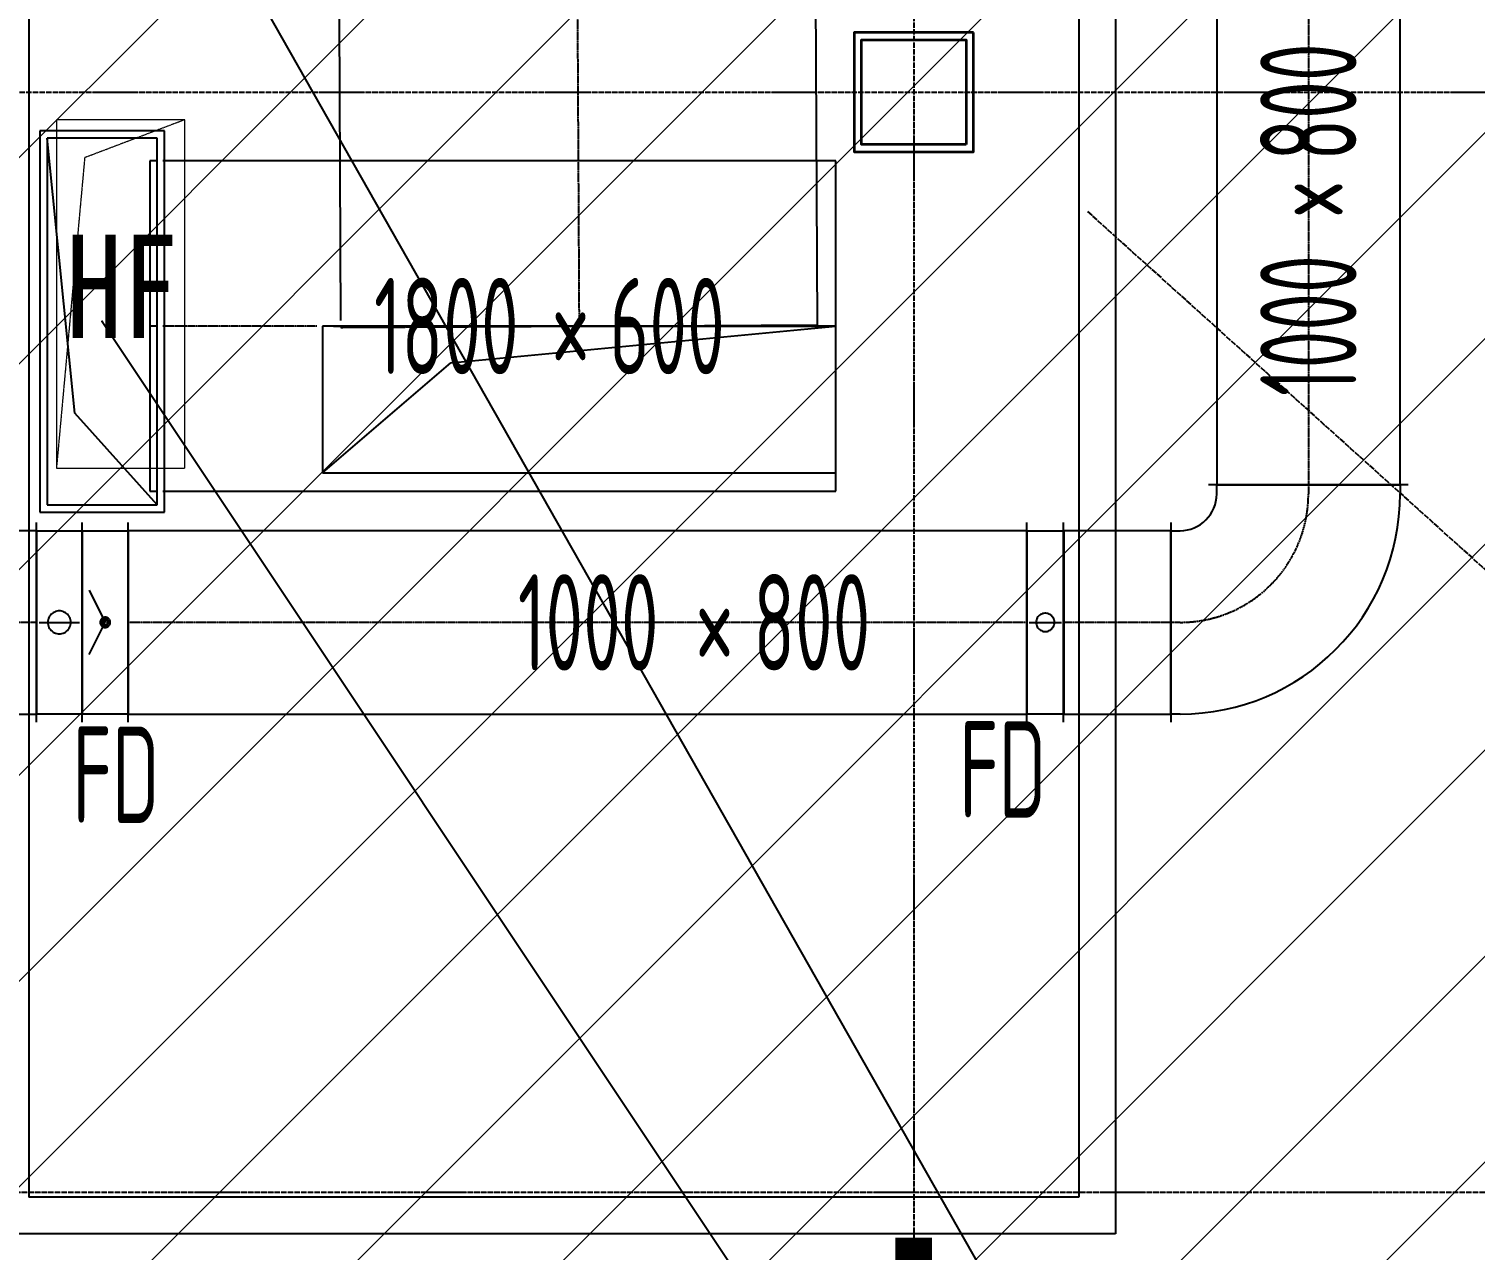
# Model space of a CAD drawing. Extents: x -20827274 to 1300756471, y -549375 to 3431892.
# Drawn here: x -27434 to -19548, y -361574 to -354915 of the extents above; entities that cross this region are included whole.
import ezdxf

# ---------------------------------------------------------------- set-up
doc = ezdxf.new("R2010")
doc.units = 0
doc.header["$LTSCALE"] = 10
for name, pattern in [('CENTER2', [1.125, 0.75, -0.125, 0.125, -0.125]), ('DASH', [0.35, 0.25, -0.1]), ('暖附图底图$0$DASH', [0.35, 0.25, -0.1]), ('暖附图底图$0$DOTE', [2.42, 2, -0.2, 0.02, -0.2])]:
    doc.linetypes.add(name, pattern=pattern)
for name, color, linetype in [('1-zs', 3, 'Continuous'), ('1-暖通标注', 4, 'Continuous'), ('1-标注暖通', 4, 'Continuous'), ('DUCT-回风标注', 3, 'Continuous'), ('DUCT-排风标注', 3, 'Continuous'), ('DUCT-排风法兰', 2, 'Continuous'), ('DUCT-排风阀门', 7, 'Continuous'), ('H-DUCT-回风中心线', 5, 'CENTER2'), ('H-DUCT-回风法兰', 2, 'Continuous'), ('H-DUCT-回风管', 6, 'Continuous'), ('H-DUCT-回风管立管', 6, 'Continuous'), ('H-DUCT-回风管端线', 2, 'Continuous'), ('H-DUCT-排风中心线', 5, 'CENTER2'), ('H-DUCT-排风管', 31, 'Continuous'), ('H-DUCT-排风管端线', 2, 'Continuous'), ('Hvac-Hide', 8, 'DASH'), ('暖附图底图$0$1-标注暖通', 8, 'Continuous'), ('暖附图底图$0$A-ROOM_NAME', 8, 'Continuous'), ('暖附图底图$0$A-WALL', 8, 'Continuous'), ('暖附图底图$0$DOTE', 8, 'Continuous')]:
    doc.layers.add(name, color=color, linetype=linetype)
for name, color, linetype, lineweight in [('F-非人防区', 105, 'Continuous', 15), ('暖附图底图$0$HOLE', 8, 'Continuous', 15), ('暖附图底图$0$钢柱', 8, 'Continuous', 35)]:
    doc.layers.add(name, color=color, linetype=linetype, lineweight=lineweight)
doc.styles.add('8B2_02', font='tssdeng.shx', dxfattribs={"width": 0.6, "bigfont": 'TSSDCHN.shx'})
doc.styles.add('暖附图底图$0$8B2_01', font='simhei.ttf', dxfattribs={"width": 0.8})

# ---------------------------------------------------------------- blocks, each defined once
blk = doc.blocks.new('暖附图底图$0$A$C00330F2E')
at = {"layer": '暖附图底图$0$钢柱', "color": 4, "lineweight": 35}
for points in [[(49775, -180000), (49125, -180000), (49125, -180650), (49775, -180650)], [(49735, -180610), (49165, -180610), (49165, -180040), (49735, -180040)]]:
    blk.add_lwpolyline(points, close=True, dxfattribs=at)
blk = doc.blocks.new('暖附图底图$0$AFSFCS')
at = {"layer": '暖附图底图$0$A-WALL'}
for p, q in [((-21508.6, -346285.4), (-21508.6, -361485.4)), ((-21708.6, -346485.4), (-21708.6, -361285.4)), ((-27433.6, -354835.4), (-27433.6, -358753.5)), ((-27433.6, -358753.5), (-27433.6, -361285.4)), ((-21708.6, -361285.4), (-27433.6, -361285.4)), ((-21508.6, -361485.4), (-27533.6, -361485.4))]:
    blk.add_line(p, q, dxfattribs=at)
at = {"layer": '暖附图底图$0$DOTE', "color": 16, "linetype": '暖附图底图$0$DOTE', "ltscale": 1.5}
for p, q in [((-22608.6, -155629.3), (-22608.6, -385768.2)), ((-113117.3, -355260.4), (10791.4, -355260.4))]:
    blk.add_line(p, q, dxfattribs=at)
at = {"layer": '暖附图底图$0$DOTE', "color": 127, "linetype": '暖附图底图$0$DOTE', "ltscale": 1.5}
for p, q in [((-21660.3, -355911.5), (1978.9, -377196.2)), ((17241.4, -361260.4), (-113117.3, -361260.4))]:
    blk.add_line(p, q, dxfattribs=at)
at = {"layer": '暖附图底图$0$HOLE', "linetype": '暖附图底图$0$DASH'}
for points in [[(-27283.6, -355410.4), (-27283.6, -357310.4), (-26583.6, -357310.4), (-26583.6, -355410.4), (-27283.6, -355410.4)], [(-26583.6, -355410.4), (-27129.5, -355617.4), (-27283.6, -357310.4)]]:
    blk.add_lwpolyline(points, dxfattribs=at)
blk.add_blockref('暖附图底图$0$A$C00330F2E', (-72058.6, -174935.4))
at = {"layer": '暖附图底图$0$A-ROOM_NAME', "color": 1, "style": '暖附图底图$0$8B2_01', "width": 0.8}
blk.add_text('HF', height=563.29, dxfattribs=at).set_placement((-27231.6, -356601.3))
blk = doc.blocks.new('暖附图底图')
at = {"layer": '暖附图底图$0$1-标注暖通', "linetype": '暖附图底图$0$DASH'}
blk.add_blockref('暖附图底图$0$AFSFCS', (500000, 0), dxfattribs=at)

msp = doc.modelspace()

# ---------------------------------------------------------------- hatches: boundary and pattern name
at = {"layer": 'F-非人防区'}
h = msp.add_hatch(dxfattribs=at)
h.set_pattern_fill('ANSI31', color=8, scale=500)
h.set_pattern_definition([(45, (-67108.6, 126739.6), (-561.266, 561.266), [])])
edge = h.paths.add_edge_path()
edge.add_line((26041.4, -160910.4), (26041.4, -174910.4))
edge.add_line((26041.4, -174910.4), (44466.4, -174910.4))
edge.add_line((44466.4, -174910.4), (44466.4, -230535.4))
edge.add_line((44466.4, -230535.4), (29591.4, -230535.4))
edge.add_line((29591.4, -230535.4), (29591.4, -228585.4))
edge.add_line((29591.4, -228585.4), (32466.4, -228585.4))
edge.add_line((32466.4, -228585.4), (32466.4, -223185.4))
edge.add_line((32466.4, -223185.4), (6116.4, -223185.4))
edge.add_line((6116.4, -223185.4), (6116.4, -236210.4))
edge.add_line((6116.4, -236210.4), (5916.4, -236210.4))
edge.add_line((5916.4, -236210.4), (5921.1, -289912.2))
edge.add_line((5921.1, -289912.2), (35191.4, -289912.2))
edge.add_line((35191.4, -289912.2), (35191.4, -296310.4))
edge.add_line((35191.4, -296310.4), (35041.4, -296310.4))
edge.add_line((35041.4, -296310.4), (35041.4, -296910.4))
edge.add_line((35041.4, -296910.4), (35641.4, -296910.4))
edge.add_line((35641.4, -296910.4), (44736.4, -305099.6))
edge.add_line((44736.4, -305099.6), (22456.5, -329844))
edge.add_line((22456.5, -329844), (22456.5, -340006.4))
edge.add_line((22456.5, -340006.4), (-13248.1, -379660.4))
edge.add_line((-13248.1, -379660.4), (-90108.6, -379660.4))
edge.add_line((-90108.6, -379660.4), (-90108.6, -373660.4))
edge.add_line((-90108.6, -373660.4), (-91358.6, -373660.4))
edge.add_arc((-91358.6, -361660.4), 12000, 180, 270, ccw=False)
edge.add_line((-103358.6, -361660.4), (-103358.6, -333450.4))
edge.add_line((-103358.6, -333450.4), (-95358.6, -333436.6))
edge.add_line((-95358.6, -333436.6), (-95358.6, -160610.4))
edge.add_line((-95358.6, -160610.4), (-86333.4, -160610.4))
edge.add_line((-86333.4, -160610.4), (-86333.6, -149790))
edge.add_line((-86333.6, -149790), (-73433.4, -149790))
edge.add_line((-73433.4, -149790), (-73433.4, -160610.4))
edge.add_line((-73433.4, -160610.4), (26041.4, -160910.4))

# ---------------------------------------------------------------- linework, layer by layer
at = {"layer": '1-暖通标注'}
for p, q in [((-20711.5, -364363.8), (-26693.6, -353835.4, 4410)), ((-27033.6, -356510.4, -0.1), (-20809.8, -365845.9))]:
    msp.add_line(p, q, dxfattribs=at)
at = {"layer": '1-标注暖通', "linetype": 'DASH', "const_width": 200}
msp.add_lwpolyline([(-22609.2, -361505.4), (-22610.4, -381260.4)], dxfattribs=at)
at = {"layer": 'DUCT-排风法兰'}
for p, q in [((-19911.7, -357401), (-21001.7, -357401)), ((-27393, -358696.1), (-27393, -357606.1)), ((-27142.8, -358696.1), (-27142.8, -357606.1)), ((-26892.6, -358696.1), (-26892.6, -357606.1)), ((-21991.4, -358696.1), (-21991.4, -357606.1)), ((-21791.2, -358696.1), (-21791.2, -357606.1)), ((-21206.8, -357606.1), (-21206.8, -358696.1))]:
    msp.add_line(p, q, dxfattribs=at)
at = {"layer": 'DUCT-排风法兰', "color": 18, "true_color": 0x000000}
for p in [(-20456.7, -357400.9, 2825), (-20456.7, -357401.1, 2825), (-27393.1, -358151.1, 2825), (-27392.9, -358151.1, 2825), (-27142.9, -358151.1, 2825), (-27142.7, -358151.1, 2825), (-26892.7, -358151.1, 2825), (-26892.5, -358151.1, 2825), (-21991.5, -358151.1, 2825), (-21991.3, -358151.1, 2825), (-21791.3, -358151.1, 2825), (-21791.1, -358151.1, 2825), (-21206.9, -358151.1, 2825), (-21206.7, -358151.1, 2825)]:
    msp.add_point(p, dxfattribs=at)
at = {"layer": 'DUCT-排风阀门'}
for p, q in [((-27105.2, -357976.1), (-27017.7, -358151.1)), ((-27301.2, -358098.2), (-27306.9, -358102.2)), ((-27295, -358094.8), (-27301.2, -358098.2)), ((-27288.6, -358092.1), (-27295, -358094.8)), ((-27281.8, -358090.2), (-27288.6, -358092.1)), ((-27274.9, -358089), (-27281.8, -358090.2)), ((-27267.9, -358088.6), (-27274.9, -358089)), ((-27260.9, -358089), (-27267.9, -358088.6)), ((-27254, -358090.2), (-27260.9, -358089)), ((-27247.3, -358092.1), (-27254, -358090.2)), ((-27240.8, -358094.8), (-27247.3, -358092.1)), ((-27234.7, -358098.2), (-27240.8, -358094.8)), ((-27229, -358102.2), (-27234.7, -358098.2)), ((-27377.3, -358151.1), (-27158.6, -358151.1)), ((-27330, -358144.1), (-27330.4, -358151.1)), ((-27330.4, -358151.1), (-27330, -358158.1)), ((-27328.9, -358137.2), (-27330, -358144.1)), ((-27330, -358158.1), (-27328.9, -358165)), ((-27326.9, -358130.4), (-27328.9, -358137.2)), ((-27328.9, -358165), (-27326.9, -358171.7)), ((-27324.2, -358124), (-27326.9, -358130.4)), ((-27326.9, -358171.7), (-27324.2, -358178.2)), ((-27320.8, -358117.8), (-27324.2, -358124)), ((-27324.2, -358178.2), (-27320.8, -358184.3)), ((-27316.8, -358112.1), (-27320.8, -358117.8)), ((-27312.1, -358106.9), (-27316.8, -358112.1)), ((-27306.9, -358102.2), (-27312.1, -358106.9)), ((-27223.7, -358106.9), (-27229, -358102.2)), ((-27219.1, -358112.1), (-27223.7, -358106.9)), ((-27215, -358117.8), (-27219.1, -358112.1)), ((-27211.6, -358124), (-27215, -358117.8)), ((-27215, -358184.3), (-27211.6, -358178.2)), ((-27208.9, -358130.4), (-27211.6, -358124)), ((-27211.6, -358178.2), (-27208.9, -358171.7)), ((-27207, -358137.2), (-27208.9, -358130.4)), ((-27208.9, -358171.7), (-27207, -358165)), ((-27205.8, -358144.1), (-27207, -358137.2)), ((-27207, -358165), (-27205.8, -358158.1)), ((-27205.4, -358151.1), (-27205.8, -358144.1)), ((-27205.8, -358158.1), (-27205.4, -358151.1)), ((-27105.2, -358326.1), (-27017.7, -358151.1)), ((-27045, -358146.4), (-27045.4, -358151.1)), ((-27045.4, -358151.1), (-27045, -358155.8)), ((-27043.8, -358141.9), (-27045, -358146.4)), ((-27045, -358155.8), (-27043.8, -358160.3)), ((-27041.9, -358137.6), (-27043.8, -358141.9)), ((-27043.8, -358160.3), (-27041.9, -358164.6)), ((-27039.3, -358133.7), (-27041.9, -358137.6)), ((-27041.9, -358164.6), (-27039.3, -358168.5)), ((-27036, -358130.3), (-27039.3, -358133.7)), ((-27039.3, -358168.5), (-27036, -358171.9)), ((-27036.1, -358147.5), (-27036.5, -358151.1)), ((-27036.5, -358151.1), (-27036.1, -358154.6)), ((-27035.1, -358144.1), (-27036.1, -358147.5)), ((-27036.1, -358154.6), (-27035.1, -358158.1)), ((-27032.3, -358127.5), (-27036, -358130.3)), ((-27036, -358171.9), (-27032.3, -358174.7)), ((-27033.5, -358140.9), (-27035.1, -358144.1)), ((-27035.1, -358158.1), (-27033.5, -358161.2)), ((-27031.3, -358138.1), (-27033.5, -358140.9)), ((-27033.5, -358161.2), (-27031.3, -358164)), ((-27028.1, -358125.4), (-27032.3, -358127.5)), ((-27032.3, -358174.7), (-27028.1, -358176.8)), ((-27028.6, -358135.8), (-27031.3, -358138.1)), ((-27031.3, -358164), (-27028.6, -358166.4)), ((-27030.9, -358148.5), (-27031.1, -358151.1)), ((-27031.1, -358151.1), (-27030.9, -358153.6)), ((-27030.2, -358146.1), (-27030.9, -358148.5)), ((-27030.9, -358153.6), (-27030.2, -358156.1)), ((-27029, -358143.8), (-27030.2, -358146.1)), ((-27030.2, -358156.1), (-27029, -358158.3)), ((-27027.4, -358141.8), (-27029, -358143.8)), ((-27029, -358158.3), (-27027.4, -358160.3)), ((-27025.5, -358134), (-27028.6, -358135.8)), ((-27028.6, -358166.4), (-27025.5, -358168.1)), ((-27023.6, -358124), (-27028.1, -358125.4)), ((-27028.1, -358176.8), (-27023.6, -358178.2)), ((-27025.5, -358140.2), (-27027.4, -358141.8)), ((-27027.4, -358160.3), (-27025.5, -358162)), ((-27022.2, -358132.9), (-27025.5, -358134)), ((-27023.3, -358138.9), (-27025.5, -358140.2)), ((-27025.5, -358162), (-27023.3, -358163.3)), ((-27025.5, -358168.1), (-27022.2, -358169.3)), ((-27018.9, -358123.4), (-27023.6, -358124)), ((-27023.6, -358178.2), (-27018.9, -358178.8)), ((-27020.9, -358138), (-27023.3, -358138.9)), ((-27023.3, -358163.3), (-27020.9, -358164.1)), ((-27018.6, -358132.3), (-27022.2, -358132.9)), ((-27022.2, -358169.3), (-27018.6, -358169.8)), ((-27018.4, -358137.7), (-27020.9, -358138)), ((-27020.9, -358164.1), (-27018.4, -358164.5)), ((-27014.2, -358123.6), (-27018.9, -358123.4)), ((-27015.1, -358132.5), (-27018.6, -358132.3)), ((-27018.6, -358169.8), (-27015.1, -358169.7)), ((-27015.8, -358137.8), (-27018.4, -358137.7)), ((-27018.4, -358164.5), (-27015.8, -358164.4)), ((-27013.3, -358138.4), (-27015.8, -358137.8)), ((-27015.8, -358164.4), (-27013.3, -358163.8)), ((-27011.6, -358133.4), (-27015.1, -358132.5)), ((-27015.1, -358169.7), (-27011.6, -358168.8)), ((-27009.6, -358124.6), (-27014.2, -358123.6)), ((-27014.2, -358178.6), (-27009.6, -358177.6)), ((-27011, -358139.5), (-27013.3, -358138.4)), ((-27013.3, -358163.8), (-27011, -358162.7)), ((-27008.3, -358134.8), (-27011.6, -358133.4)), ((-27011.6, -358168.8), (-27008.3, -358167.3)), ((-27008.9, -358140.9), (-27011, -358139.5)), ((-27011, -358162.7), (-27008.9, -358161.2)), ((-27005.3, -358126.4), (-27009.6, -358124.6)), ((-27009.6, -358177.6), (-27005.3, -358175.8)), ((-27007.2, -358142.8), (-27008.9, -358140.9)), ((-27008.9, -358161.2), (-27007.2, -358159.4)), ((-27005.4, -358136.9), (-27008.3, -358134.8)), ((-27008.3, -358167.3), (-27005.4, -358165.3)), ((-27005.8, -358144.9), (-27007.2, -358142.8)), ((-27007.2, -358159.4), (-27005.8, -358157.2)), ((-27004.9, -358147.3), (-27005.8, -358144.9)), ((-27005.8, -358157.2), (-27004.9, -358154.9)), ((-27003, -358139.5), (-27005.4, -358136.9)), ((-27005.4, -358165.3), (-27003, -358162.7)), ((-27001.3, -358128.8), (-27005.3, -358126.4)), ((-27005.3, -358175.8), (-27001.3, -358173.4)), ((-27004.4, -358149.8), (-27004.9, -358147.3)), ((-27004.9, -358154.9), (-27004.4, -358152.4)), ((-27004.4, -358152.4), (-27004.4, -358149.8)), ((-27001.1, -358142.5), (-27003, -358139.5)), ((-27003, -358162.7), (-27001.1, -358159.7)), ((-26997.7, -358131.9), (-27001.3, -358128.8)), ((-27001.3, -358173.4), (-26997.7, -358170.2)), ((-26999.7, -358145.8), (-27001.1, -358142.5)), ((-27001.1, -358159.7), (-26999.7, -358156.4)), ((-26999.1, -358149.3), (-26999.7, -358145.8)), ((-26999.7, -358156.4), (-26999.1, -358152.9)), ((-26999.1, -358152.9), (-26999.1, -358149.3)), ((-26994.8, -358135.6), (-26997.7, -358131.9)), ((-26997.7, -358170.2), (-26994.8, -358166.6)), ((-26992.5, -358139.7), (-26994.8, -358135.6)), ((-26994.8, -358166.6), (-26992.5, -358162.5)), ((-26990.9, -358144.1), (-26992.5, -358139.7)), ((-26992.5, -358162.5), (-26990.9, -358158.1)), ((-26990.1, -358148.7), (-26990.9, -358144.1)), ((-26990.9, -358158.1), (-26990.1, -358153.4)), ((-26990.1, -358153.4), (-26990.1, -358148.7)), ((-21978.8, -358151.1), (-21803.8, -358151.1)), ((-21940.9, -358144.8), (-21941.3, -358151.1)), ((-21941.3, -358151.1), (-21940.9, -358157.4)), ((-21939.7, -358138.6), (-21940.9, -358144.8)), ((-21940.9, -358157.4), (-21939.7, -358163.5)), ((-21937.8, -358132.7), (-21939.7, -358138.6)), ((-21939.7, -358163.5), (-21937.8, -358169.5)), ((-21935.1, -358127), (-21937.8, -358132.7)), ((-21937.8, -358169.5), (-21935.1, -358175.2)), ((-21931.7, -358121.7), (-21935.1, -358127)), ((-21935.1, -358175.2), (-21931.7, -358180.5)), ((-21927.7, -358116.9), (-21931.7, -358121.7)), ((-21923.1, -358112.6), (-21927.7, -358116.9)), ((-21918.1, -358108.9), (-21923.1, -358112.6)), ((-21912.6, -358105.8), (-21918.1, -358108.9)), ((-21906.7, -358103.5), (-21912.6, -358105.8)), ((-21900.6, -358102), (-21906.7, -358103.5)), ((-21894.4, -358101.2), (-21900.6, -358102)), ((-21888.1, -358101.2), (-21894.4, -358101.2)), ((-21881.9, -358102), (-21888.1, -358101.2)), ((-21875.8, -358103.5), (-21881.9, -358102)), ((-21870, -358105.8), (-21875.8, -358103.5)), ((-21864.5, -358108.9), (-21870, -358105.8)), ((-21859.4, -358112.6), (-21864.5, -358108.9)), ((-21854.8, -358116.9), (-21859.4, -358112.6)), ((-21850.8, -358121.7), (-21854.8, -358116.9)), ((-21847.5, -358127), (-21850.8, -358121.7)), ((-21850.8, -358180.5), (-21847.5, -358175.2)), ((-21844.8, -358132.7), (-21847.5, -358127)), ((-21847.5, -358175.2), (-21844.8, -358169.5)), ((-21842.8, -358138.6), (-21844.8, -358132.7)), ((-21844.8, -358169.5), (-21842.8, -358163.5)), ((-21841.7, -358144.8), (-21842.8, -358138.6)), ((-21842.8, -358163.5), (-21841.7, -358157.4)), ((-21841.3, -358151.1), (-21841.7, -358144.8)), ((-21841.7, -358157.4), (-21841.3, -358151.1)), ((-27320.8, -358184.3), (-27316.8, -358190.1)), ((-27316.8, -358190.1), (-27312.1, -358195.3)), ((-27312.1, -358195.3), (-27306.9, -358199.9)), ((-27306.9, -358199.9), (-27301.2, -358204)), ((-27301.2, -358204), (-27295, -358207.4)), ((-27295, -358207.4), (-27288.6, -358210.1)), ((-27288.6, -358210.1), (-27281.8, -358212)), ((-27281.8, -358212), (-27274.9, -358213.2)), ((-27274.9, -358213.2), (-27267.9, -358213.6)), ((-27267.9, -358213.6), (-27260.9, -358213.2)), ((-27260.9, -358213.2), (-27254, -358212)), ((-27254, -358212), (-27247.3, -358210.1)), ((-27247.3, -358210.1), (-27240.8, -358207.4)), ((-27240.8, -358207.4), (-27234.7, -358204)), ((-27234.7, -358204), (-27229, -358199.9)), ((-27229, -358199.9), (-27223.7, -358195.3)), ((-27223.7, -358195.3), (-27219.1, -358190.1)), ((-27219.1, -358190.1), (-27215, -358184.3)), ((-27018.9, -358178.8), (-27014.2, -358178.6)), ((-21931.7, -358180.5), (-21927.7, -358185.3)), ((-21927.7, -358185.3), (-21923.1, -358189.6)), ((-21923.1, -358189.6), (-21918.1, -358193.3)), ((-21918.1, -358193.3), (-21912.6, -358196.3)), ((-21912.6, -358196.3), (-21906.7, -358198.6)), ((-21906.7, -358198.6), (-21900.6, -358200.2)), ((-21900.6, -358200.2), (-21894.4, -358201)), ((-21894.4, -358201), (-21888.1, -358201)), ((-21888.1, -358201), (-21881.9, -358200.2)), ((-21881.9, -358200.2), (-21875.8, -358198.6)), ((-21875.8, -358198.6), (-21870, -358196.3)), ((-21870, -358196.3), (-21864.5, -358193.3)), ((-21864.5, -358193.3), (-21859.4, -358189.6)), ((-21859.4, -358189.6), (-21854.8, -358185.3)), ((-21854.8, -358185.3), (-21850.8, -358180.5))]:
    msp.add_line(p, q, dxfattribs=at)
at = {"layer": 'H-DUCT-回风中心线'}
for p, q in [((-24444.1, -354550.9), (-24433.7, -356505.4)), ((-24433.7, -356505.4), (-24433.6, -356535.6)), ((-25863.6, -356535.4), (-26703.6, -356535.4))]:
    msp.add_line(p, q, dxfattribs=at)
at = {"layer": 'H-DUCT-回风法兰'}
for p, q in [((-26693.6, -355470.4), (-27373.6, -355470.4)), ((-27373.6, -355470.4), (-27373.6, -357550.4)), ((-26693.6, -355635.4), (-26693.6, -355470.4)), ((-26693.6, -357550.4), (-26693.6, -357435.4)), ((-27373.6, -357550.4), (-26693.6, -357550.4))]:
    msp.add_line(p, q, dxfattribs=at)
at = {"layer": 'H-DUCT-回风法兰', "color": 18, "true_color": 0x000000}
for p in [(-27033.6, -356510.4, -0.1), (-27033.6, -356510.4, 0.1), (-24433.6, -356535.4, 2825), (-24433.6, -356535.6, 2825)]:
    msp.add_point(p, dxfattribs=at)
at = {"layer": 'H-DUCT-回风管'}
for p, q in [((-23133.6, -356528.7), (-23144.1, -354544)), ((-25742.5, -354860.8), (-25733.8, -356505.4)), ((-23033.6, -355635.4), (-26703.6, -355635.4)), ((-23033.6, -357435.4), (-23033.6, -355635.4)), ((-24365.8, -356535.2), (-23133.6, -356528.7)), ((-26703.6, -357435.4), (-23033.6, -357435.4))]:
    msp.add_line(p, q, dxfattribs=at)
at = {"layer": 'H-DUCT-回风管立管'}
for p, q in [((-26733.6, -355510.4), (-27333.6, -355510.4)), ((-27333.6, -355510.4), (-27333.6, -357510.4)), ((-26733.6, -357510.4), (-26733.6, -355510.4)), ((-23033.6, -356535.4), (-25833.6, -356535.4)), ((-25833.6, -356535.4), (-25833.6, -357335.4)), ((-23033.6, -357335.4), (-23033.6, -356535.4)), ((-25833.6, -357335.4), (-23033.6, -357335.4)), ((-27333.6, -357510.4), (-26733.6, -357510.4))]:
    msp.add_line(p, q, dxfattribs=at)
at = {"layer": 'H-DUCT-回风管端线'}
for p, q in [((-27183.6, -357010.4), (-27333.6, -355510.4)), ((-25133.6, -356735.4), (-23033.6, -356535.4)), ((-25833.6, -357335.4), (-25133.6, -356735.4)), ((-26733.6, -357510.4), (-27183.6, -357010.4))]:
    msp.add_line(p, q, dxfattribs=at)
at = {"layer": 'H-DUCT-排风中心线'}
for p, q in [((-20456.7, -352870), (-20456.7, -357400.9)), ((-20456.7, -357401.1), (-20456.7, -357451.1)), ((-27393.1, -358151.1), (-27651.3, -358151.1)), ((-21991.5, -358151.1), (-26892.5, -358151.1)), ((-21206.9, -358151.1), (-21791.1, -358151.1)), ((-21156.7, -358151.1), (-21206.7, -358151.1))]:
    msp.add_line(p, q, dxfattribs=at)
msp.add_arc((-21156.7, -357451.1), 700, 270, 0, dxfattribs=at)
at = {"layer": 'H-DUCT-排风管'}
for p, q in [((-20956.7, -352870), (-20956.7, -357400.9)), ((-19956.7, -357400.9), (-19956.7, -352870)), ((-20956.7, -357400.9), (-19956.7, -357400.9)), ((-20956.7, -357451.1), (-20956.7, -357401.1)), ((-19956.7, -357401.1), (-19956.7, -357451.1)), ((-27393.1, -357651.1), (-27651.3, -357651.1)), ((-27393.1, -358651.1), (-27393.1, -357651.1)), ((-27392.9, -357651.1), (-27142.9, -357651.1)), ((-27142.7, -357651.1), (-26892.7, -357651.1)), ((-21991.5, -357651.1), (-26892.5, -357651.1)), ((-26892.5, -357651.1), (-26892.5, -358651.1)), ((-21991.5, -358651.1), (-21991.5, -357651.1)), ((-21991.3, -357651.1), (-21791.3, -357651.1)), ((-21206.9, -357651.1), (-21791.1, -357651.1)), ((-21791.1, -357651.1), (-21791.1, -358651.1)), ((-21206.9, -358651.1), (-21206.9, -357651.1)), ((-21206.7, -357651.1), (-21156.7, -357651.1)), ((-27651.3, -358651.1), (-27393.1, -358651.1)), ((-27142.9, -358651.1), (-27392.9, -358651.1)), ((-26892.7, -358651.1), (-27142.7, -358651.1)), ((-26892.5, -358651.1), (-21991.5, -358651.1)), ((-21791.3, -358651.1), (-21991.3, -358651.1)), ((-21791.1, -358651.1), (-21206.9, -358651.1)), ((-21156.7, -358651.1), (-21206.7, -358651.1))]:
    msp.add_line(p, q, dxfattribs=at)
for radius, end in [(1200, 360), (200, 0)]:
    msp.add_arc((-21156.7, -357451.1), radius, 270, end, dxfattribs=at)
at = {"layer": 'H-DUCT-排风管', "color": 18, "true_color": 0x000000}
for p in [(-20456.7, -357401.1, 2825), (-21206.7, -358151.1, 2825)]:
    msp.add_point(p, dxfattribs=at)
at = {"layer": 'H-DUCT-排风管端线'}
for p, q in [((-19956.7, -357401.1), (-20956.7, -357401.1)), ((-27392.9, -357651.1), (-27392.9, -358651.1)), ((-27142.9, -357651.1), (-27142.9, -358651.1)), ((-27142.7, -358651.1), (-27142.7, -357651.1)), ((-26892.7, -358651.1), (-26892.7, -357651.1)), ((-21991.3, -357651.1), (-21991.3, -358651.1)), ((-21791.3, -357651.1), (-21791.3, -358651.1)), ((-21206.7, -358651.1), (-21206.7, -357651.1))]:
    msp.add_line(p, q, dxfattribs=at)
at = {"layer": 'Hvac-Hide'}
for p, q in [((-26733.6, -355635.4), (-26773.6, -355635.4)), ((-26773.6, -355635.4), (-26773.6, -357435.4)), ((-26693.6, -357435.4), (-26693.6, -355635.4)), ((-26733.6, -356535.4), (-26773.6, -356535.4)), ((-25773.6, -356535.5), (-23093.6, -356535.5)), ((-23093.6, -356535.5), (-25773.6, -356535.5)), ((-25733.6, -356535.4), (-25733.6, -356542.5)), ((-25733.6, -356542.5), (-24395.8, -356535.4)), ((-24433.6, -356535.4), (-24433.6, -356535.6)), ((-26773.6, -357435.4), (-26733.6, -357435.4))]:
    msp.add_line(p, q, dxfattribs=at)

# ---------------------------------------------------------------- block references
at = {"layer": '1-zs'}
msp.add_blockref('暖附图底图', (-500000, 0), dxfattribs=at)

# ---------------------------------------------------------------- texts
at = {"layer": '1-标注暖通', "style": '8B2_02', "width": 0.6}
for p in [(-27196.1, -359244.4), (-22360.6, -359215.4)]:
    msp.add_text('FD', height=525, dxfattribs=at).set_placement(p)
at = {"layer": 'DUCT-回风标注', "style": '8B2_02', "width": 0.6}
for s, p in [('1800', (-25552.1, -356797.9, 2825)), ('600', (-24267.9, -356797.9, 2825)), ('×', (-24582.9, -356797.9, 2825))]:
    msp.add_text(s, height=525, dxfattribs=at).set_placement(p)
at = {"layer": 'DUCT-排风标注', "style": '8B2_02', "width": 0.6}
for s, p in [('800', (-20194.2, -355632.6, 2825)), ('×', (-20194.2, -355947.6, 2825)), ('1000', (-20194.2, -356916.8, 2825))]:
    msp.add_text(s, height=525, rotation=90, dxfattribs=at).set_placement(p)
for s, p in [('1000', (-24767.7, -358413.6, 2825)), ('800', (-23483.5, -358413.6, 2825)), ('×', (-23798.5, -358413.6, 2825))]:
    msp.add_text(s, height=525, dxfattribs=at).set_placement(p)

doc.saveas('drawing.dxf')
